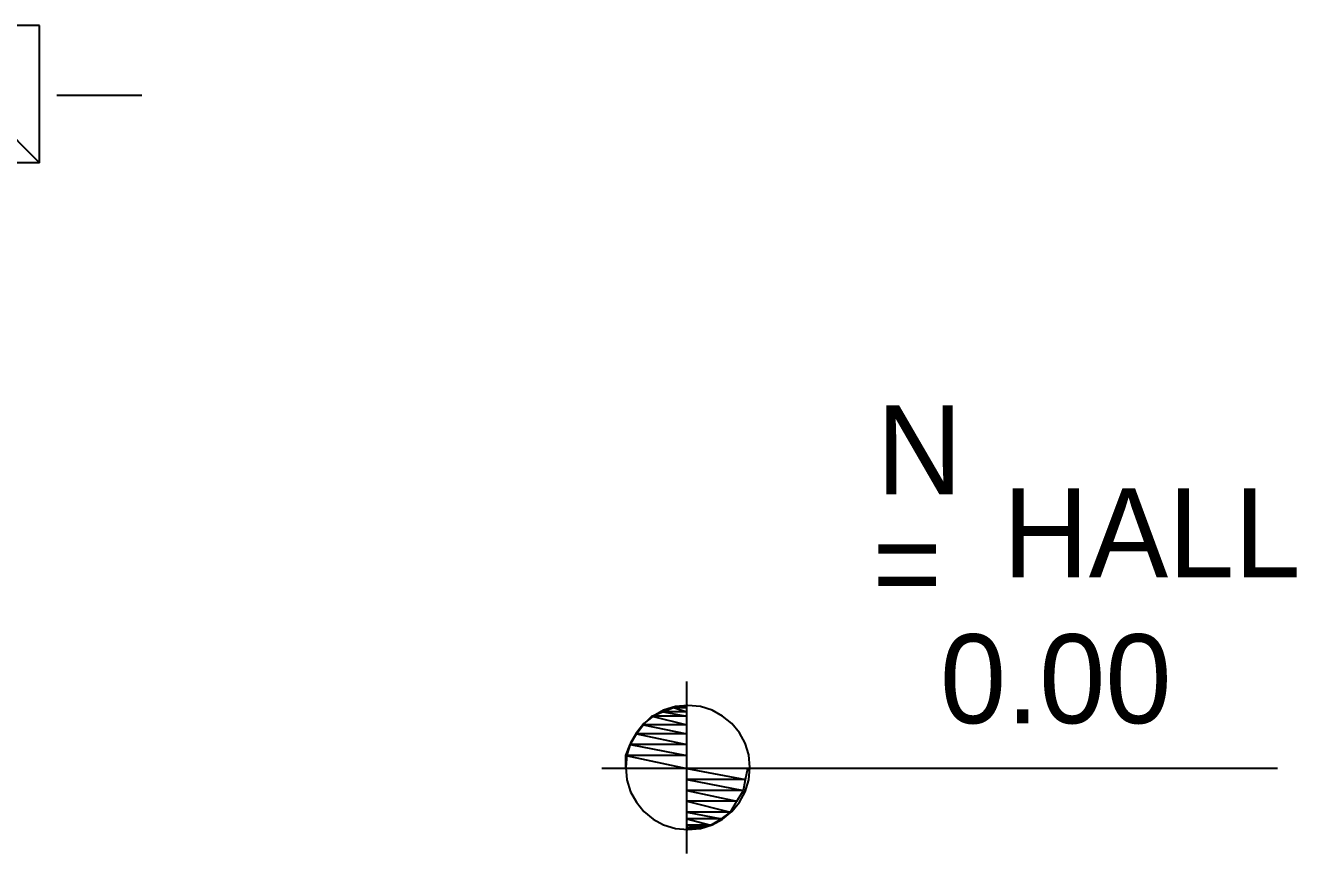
# Model space of a CAD drawing. Header units: metres. Extents: x 0 to 61, y 0 to 90.7.
# Drawn here: x 36.585 to 39.442, y 71.716 to 73.577 of the extents above; entities that cross this region are included whole.
import ezdxf

# ---------------------------------------------------------------- set-up
doc = ezdxf.new("R2010")
doc.units = ezdxf.units.M
for name, color, linetype in [('MURO_REAL', 7, 'Continuous'), ('PUERTA_REAL', 7, 'Continuous'), ('ROTULO_REAL', 7, 'Continuous')]:
    doc.layers.add(name, color=color, linetype=linetype)

msp = doc.modelspace()

# ---------------------------------------------------------------- linework, layer by layer
at = {"layer": 'MURO_REAL'}
for p, q in [((36.6171, 73.5771), (36.3086, 73.5771)), ((36.3086, 73.5771), (36.6171, 73.2686)), ((36.3086, 73.5771), (36.6171, 73.2686)), ((36.6171, 73.5771), (36.3086, 73.5771)), ((36.3086, 73.5771), (36.6171, 73.2686)), ((36.3086, 73.5771), (36.6171, 73.2686)), ((36.6171, 73.2686), (36.6171, 73.5771)), ((36.6171, 73.2686), (36.6171, 73.5771)), ((36.6563, 73.4204), (36.8473, 73.4204)), ((36.6563, 73.4204), (36.8473, 73.4204)), ((36.6171, 73.2686), (36.3086, 73.2686)), ((36.6171, 73.2686), (36.3086, 73.2686)), ((38.0718, 71.7159), (38.0718, 72.1029)), ((37.9739, 72.0049), (37.9935, 72.0245)), ((37.9739, 72.0049), (37.9935, 72.0245)), ((37.9935, 72.0245), (38.018, 72.0343)), ((37.9935, 72.0245), (38.018, 72.0343)), ((38.0718, 72.0245), (37.9935, 72.0245)), ((38.0718, 72.0245), (37.9935, 72.0245)), ((37.9935, 72.0245), (38.0718, 72.0049)), ((37.9935, 72.0245), (38.0718, 72.0049)), ((38.0718, 72.0245), (37.9935, 72.0245)), ((38.0718, 72.0245), (37.9935, 72.0245)), ((37.9935, 72.0245), (38.0718, 72.0049)), ((37.9935, 72.0245), (38.0718, 72.0049)), ((38.018, 72.0343), (38.0424, 72.0441)), ((38.018, 72.0343), (38.0424, 72.0441)), ((38.0718, 72.0343), (38.018, 72.0343)), ((38.0718, 72.0343), (38.018, 72.0343)), ((38.018, 72.0343), (38.0718, 72.0245)), ((38.018, 72.0343), (38.0718, 72.0245)), ((38.0718, 72.0343), (38.018, 72.0343)), ((38.0718, 72.0343), (38.018, 72.0343)), ((38.018, 72.0343), (38.0718, 72.0245)), ((38.018, 72.0343), (38.0718, 72.0245)), ((38.0718, 72.0441), (38.0424, 72.0441)), ((38.0424, 72.0441), (38.0718, 72.0441)), ((38.0718, 72.0441), (38.0424, 72.0441)), ((38.0424, 72.0441), (38.0718, 72.0343)), ((38.0424, 72.0441), (38.0718, 72.0343)), ((38.0718, 72.0441), (38.0424, 72.0441)), ((38.0424, 72.0441), (38.0718, 72.0441)), ((38.0718, 72.0441), (38.0424, 72.0441)), ((38.0424, 72.0441), (38.0718, 72.0343)), ((38.0424, 72.0441), (38.0718, 72.0343)), ((38.0718, 72.0343), (38.0718, 72.0441)), ((38.0718, 72.0343), (38.0718, 72.0441)), ((38.0718, 72.0245), (38.0718, 72.0343)), ((38.0718, 72.0245), (38.0718, 72.0343)), ((38.0718, 72.0049), (38.0718, 72.0245)), ((38.0718, 72.0049), (38.0718, 72.0245)), ((37.9592, 71.9853), (37.9739, 72.0049)), ((37.9592, 71.9853), (37.9739, 72.0049)), ((38.0718, 72.0049), (37.9739, 72.0049)), ((38.0718, 72.0049), (37.9739, 72.0049)), ((37.9739, 72.0049), (38.0718, 71.9853)), ((37.9739, 72.0049), (38.0718, 71.9853)), ((38.0718, 72.0049), (37.9739, 72.0049)), ((38.0718, 72.0049), (37.9739, 72.0049)), ((37.9739, 72.0049), (38.0718, 71.9853)), ((37.9739, 72.0049), (38.0718, 71.9853)), ((38.0718, 71.9853), (38.0718, 72.0049)), ((38.0718, 71.9853), (38.0718, 72.0049)), ((37.9445, 71.9608), (37.9592, 71.9853)), ((37.9445, 71.9608), (37.9592, 71.9853)), ((38.0718, 71.9853), (37.9592, 71.9853)), ((38.0718, 71.9853), (37.9592, 71.9853)), ((37.9592, 71.9853), (38.0718, 71.9608)), ((37.9592, 71.9853), (38.0718, 71.9608)), ((38.0718, 71.9853), (37.9592, 71.9853)), ((38.0718, 71.9853), (37.9592, 71.9853)), ((37.9592, 71.9853), (38.0718, 71.9608)), ((37.9592, 71.9853), (38.0718, 71.9608)), ((38.0718, 71.9608), (38.0718, 71.9853)), ((38.0718, 71.9608), (38.0718, 71.9853)), ((37.9347, 71.9363), (37.9445, 71.9608)), ((37.9347, 71.9363), (37.9445, 71.9608)), ((38.0718, 71.9608), (37.9445, 71.9608)), ((38.0718, 71.9608), (37.9445, 71.9608)), ((37.9445, 71.9608), (38.0718, 71.9363)), ((37.9445, 71.9608), (38.0718, 71.9363)), ((38.0718, 71.9608), (37.9445, 71.9608)), ((38.0718, 71.9608), (37.9445, 71.9608)), ((37.9445, 71.9608), (38.0718, 71.9363)), ((37.9445, 71.9608), (38.0718, 71.9363)), ((38.0718, 71.9363), (38.0718, 71.9608)), ((38.0718, 71.9363), (38.0718, 71.9608)), ((38.0718, 71.9363), (37.9347, 71.9363)), ((38.0718, 71.9363), (37.9347, 71.9363)), ((37.9347, 71.9363), (38.0718, 71.9069)), ((37.9347, 71.9363), (38.0718, 71.9069)), ((37.9347, 71.9069), (37.9347, 71.9363)), ((38.0718, 71.9363), (37.9347, 71.9363)), ((38.0718, 71.9363), (37.9347, 71.9363)), ((37.9347, 71.9363), (38.0718, 71.9069)), ((37.9347, 71.9363), (38.0718, 71.9069)), ((37.9347, 71.9069), (37.9347, 71.9363)), ((38.0718, 71.9069), (38.0718, 71.9363)), ((38.0718, 71.9069), (38.0718, 71.9363)), ((39.3992, 71.9069), (37.8808, 71.9069)), ((39.3992, 71.9069), (37.8808, 71.9069)), ((38.0718, 71.9069), (37.9347, 71.9069)), ((38.0718, 71.9069), (37.9347, 71.9069)), ((38.209, 71.9069), (38.0718, 71.9069)), ((38.0718, 71.9069), (38.2041, 71.8824)), ((38.0718, 71.9069), (38.2041, 71.8824)), ((38.0718, 71.8824), (38.0718, 71.9069)), ((38.209, 71.9069), (38.0718, 71.9069)), ((38.0718, 71.9069), (38.2041, 71.8824)), ((38.0718, 71.9069), (38.2041, 71.8824)), ((38.0718, 71.8824), (38.0718, 71.9069)), ((38.2041, 71.8824), (38.0718, 71.8824)), ((38.2041, 71.8824), (38.0718, 71.8824)), ((38.0718, 71.8824), (38.1992, 71.858)), ((38.0718, 71.8824), (38.1992, 71.858)), ((38.0718, 71.858), (38.0718, 71.8824)), ((38.2041, 71.8824), (38.0718, 71.8824)), ((38.2041, 71.8824), (38.0718, 71.8824)), ((38.0718, 71.8824), (38.1992, 71.858)), ((38.0718, 71.8824), (38.1992, 71.858)), ((38.0718, 71.858), (38.0718, 71.8824)), ((38.1992, 71.858), (38.2041, 71.8824)), ((38.1992, 71.858), (38.2041, 71.8824)), ((38.2041, 71.8824), (38.209, 71.9069)), ((38.2041, 71.8824), (38.209, 71.9069)), ((38.1992, 71.858), (38.0718, 71.858)), ((38.1992, 71.858), (38.0718, 71.858)), ((38.0718, 71.858), (38.1845, 71.8335)), ((38.0718, 71.858), (38.1845, 71.8335)), ((38.0718, 71.8335), (38.0718, 71.858)), ((38.1992, 71.858), (38.0718, 71.858)), ((38.1992, 71.858), (38.0718, 71.858)), ((38.0718, 71.858), (38.1845, 71.8335)), ((38.0718, 71.858), (38.1845, 71.8335)), ((38.0718, 71.8335), (38.0718, 71.858)), ((38.1845, 71.8335), (38.1992, 71.858)), ((38.1845, 71.8335), (38.1992, 71.858)), ((38.1845, 71.8335), (38.0718, 71.8335)), ((38.1845, 71.8335), (38.0718, 71.8335)), ((38.0718, 71.8335), (38.1698, 71.809)), ((38.0718, 71.8335), (38.1698, 71.809)), ((38.0718, 71.809), (38.0718, 71.8335)), ((38.1845, 71.8335), (38.0718, 71.8335)), ((38.1845, 71.8335), (38.0718, 71.8335)), ((38.0718, 71.8335), (38.1698, 71.809)), ((38.0718, 71.8335), (38.1698, 71.809)), ((38.0718, 71.809), (38.0718, 71.8335)), ((38.1698, 71.809), (38.1845, 71.8335)), ((38.1698, 71.809), (38.1845, 71.8335)), ((38.1698, 71.809), (38.0718, 71.809)), ((38.1698, 71.809), (38.0718, 71.809)), ((38.0718, 71.809), (38.1502, 71.7943)), ((38.0718, 71.809), (38.1502, 71.7943)), ((38.0718, 71.7943), (38.0718, 71.809)), ((38.1698, 71.809), (38.0718, 71.809)), ((38.1698, 71.809), (38.0718, 71.809)), ((38.0718, 71.809), (38.1502, 71.7943)), ((38.0718, 71.809), (38.1502, 71.7943)), ((38.0718, 71.7943), (38.0718, 71.809)), ((38.1502, 71.7943), (38.1698, 71.809)), ((38.1502, 71.7943), (38.1698, 71.809)), ((38.1502, 71.7943), (38.0718, 71.7943)), ((38.1502, 71.7943), (38.0718, 71.7943)), ((38.0718, 71.7943), (38.1257, 71.7796)), ((38.0718, 71.7943), (38.1257, 71.7796)), ((38.0718, 71.7796), (38.0718, 71.7943)), ((38.1502, 71.7943), (38.0718, 71.7943)), ((38.1502, 71.7943), (38.0718, 71.7943)), ((38.0718, 71.7943), (38.1257, 71.7796)), ((38.0718, 71.7943), (38.1257, 71.7796)), ((38.0718, 71.7796), (38.0718, 71.7943)), ((38.1257, 71.7796), (38.0718, 71.7796)), ((38.0718, 71.7796), (38.0718, 71.7747)), ((38.0963, 71.7747), (38.0718, 71.7796)), ((38.0718, 71.7796), (38.1257, 71.7796)), ((38.0963, 71.7747), (38.0718, 71.7796)), ((38.1257, 71.7796), (38.0718, 71.7796)), ((38.0718, 71.7796), (38.0718, 71.7747)), ((38.0963, 71.7747), (38.0718, 71.7796)), ((38.0718, 71.7796), (38.1257, 71.7796)), ((38.0963, 71.7747), (38.0718, 71.7796)), ((38.0718, 71.7747), (38.0963, 71.7747)), ((38.0718, 71.7747), (38.0963, 71.7747)), ((38.0963, 71.7747), (38.0718, 71.7698)), ((38.0718, 71.7698), (38.0718, 71.7747)), ((38.0718, 71.7747), (38.0963, 71.7747)), ((38.0718, 71.7747), (38.0963, 71.7747)), ((38.0963, 71.7747), (38.0718, 71.7698)), ((38.0718, 71.7698), (38.0718, 71.7747)), ((38.1257, 71.7796), (38.0963, 71.7747)), ((38.1257, 71.7796), (38.0963, 71.7747)), ((38.1257, 71.7796), (38.1502, 71.7943)), ((38.1257, 71.7796), (38.1502, 71.7943))]:
    msp.add_line(p, q, dxfattribs=at)
at = {"layer": 'PUERTA_REAL'}
for points in [[(38.0743, 72.049), (38.0462, 72.0461), (38.0199, 72.038), (37.9962, 72.0251), (37.9756, 72.0081), (37.9585, 71.9874), (37.9457, 71.9637), (37.9375, 71.9375), (37.9347, 71.9094)], [(38.0743, 72.049), (38.0462, 72.0461), (38.0199, 72.038), (37.9962, 72.0251), (37.9756, 72.0081), (37.9585, 71.9874), (37.9457, 71.9637), (37.9375, 71.9375), (37.9347, 71.9094)], [(38.2139, 71.9094), (38.211, 71.9375), (38.2029, 71.9637), (38.19, 71.9874), (38.173, 72.0081), (38.1523, 72.0251), (38.1286, 72.038), (38.1024, 72.0461), (38.0743, 72.049)], [(38.2139, 71.9094), (38.211, 71.9375), (38.2029, 71.9637), (38.19, 71.9874), (38.173, 72.0081), (38.1523, 72.0251), (38.1286, 72.038), (38.1024, 72.0461), (38.0743, 72.049)], [(37.9347, 71.9094), (37.9375, 71.8813), (37.9457, 71.855), (37.9585, 71.8313), (37.9756, 71.8107), (37.9962, 71.7936), (38.0199, 71.7808), (38.0462, 71.7726), (38.0743, 71.7698)], [(37.9347, 71.9094), (37.9375, 71.8813), (37.9457, 71.855), (37.9585, 71.8313), (37.9756, 71.8107), (37.9962, 71.7936), (38.0199, 71.7808), (38.0462, 71.7726), (38.0743, 71.7698)], [(38.0743, 71.7698), (38.1024, 71.7726), (38.1286, 71.7808), (38.1523, 71.7936), (38.173, 71.8107), (38.19, 71.8313), (38.2029, 71.855), (38.211, 71.8813), (38.2139, 71.9094)], [(38.0743, 71.7698), (38.1024, 71.7726), (38.1286, 71.7808), (38.1523, 71.7936), (38.173, 71.8107), (38.19, 71.8313), (38.2029, 71.855), (38.211, 71.8813), (38.2139, 71.9094)]]:
    msp.add_lwpolyline(points, dxfattribs=at)

# ---------------------------------------------------------------- texts
at = {"layer": 'ROTULO_REAL'}
for s, p in [('N', (38.4984, 72.523)), ('N', (38.4984, 72.523)), ('HALL', (38.7823, 72.3369)), ('HALL', (38.7823, 72.3369)), ('=', (38.4891, 72.2684)), ('=', (38.4891, 72.2684)), ('0.00', (38.6409, 72.0088)), ('0.00', (38.6409, 72.0088))]:
    msp.add_text(s, height=0.2, dxfattribs=at).set_placement(p)

doc.saveas('drawing.dxf')
